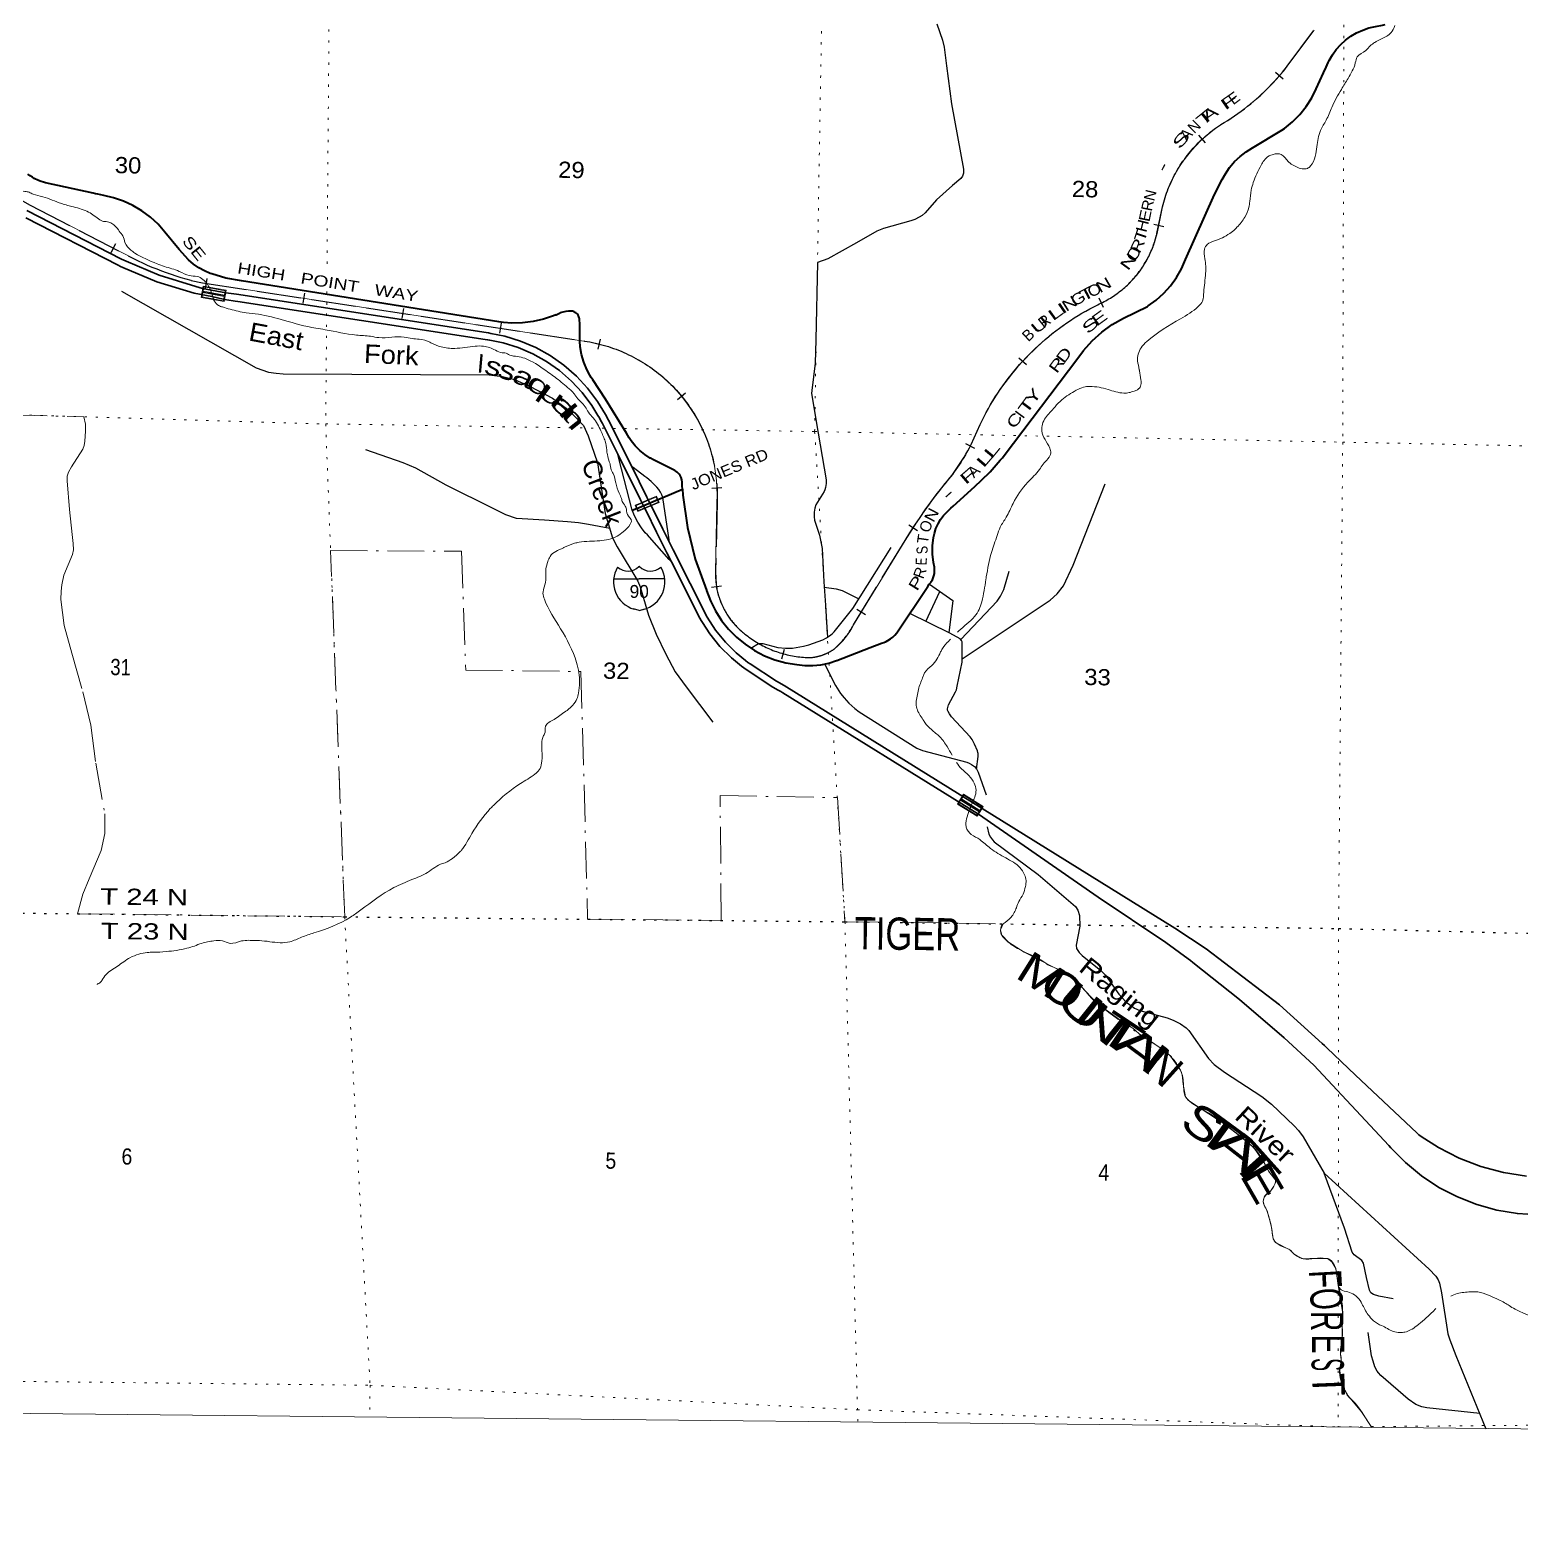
# Model space of a CAD drawing. Header units: feet. Extents: x -248627 to 3, y 0 to 184934.
# Drawn here: x -239768 to -223588, y 0 to 16290 of the extents above; entities that cross this region are included whole.
import ezdxf
from ezdxf.enums import TextEntityAlignment as Align

# ---------------------------------------------------------------- set-up
doc = ezdxf.new("R2010")
doc.units = ezdxf.units.FT
doc.header["$LTSCALE"] = 80
for name, pattern in [('DOT_DASHED', [7.7, 5, -1.2, 0.3, -1.2]), ('DOTTED', [1.5, 0.3, -1.2]), ('LONG_DASHED', [7.5, 6, -1.5])]:
    doc.linetypes.add(name, pattern=pattern)
for name, color, linetype, lineweight in [('15', 7, 'Continuous', 25), ('18', 7, 'Continuous', 35), ('19', 7, 'Continuous', 25), ('26', 7, 'Continuous', 40), ('29', 7, 'Continuous', 25), ('39', 7, 'Continuous', 13), ('4', 7, 'Continuous', 13), ('41', 7, 'Continuous', 13), ('44', 7, 'DOT_DASHED', 13), ('55', 7, 'Continuous', 13), ('6', 7, 'DOTTED', 25), ('63', 7, 'Continuous', 25), ('7', 7, 'DOTTED', 13)]:
    doc.layers.add(name, color=color, linetype=linetype, lineweight=lineweight)
doc.layers.add('27', color=7, linetype='Continuous')

msp = doc.modelspace()

# ---------------------------------------------------------------- linework, layer by layer
at = {"layer": '15'}
for p, q in [((-233160.35, 10466.45), (-233157.45, 10469.36)), ((-233154.28, 10466.98), (-233157.71, 10469.36)), ((-233433.06, 10334.98), (-233156.65, 10334.98)), ((-233156.65, 9989.4), (-233220.54, 10007.36)), ((-233157.18, 9989.14), (-233093.55, 10007.88))]:
    msp.add_line(p, q, dxfattribs=at)
msp.add_lwpolyline([(-232881.29, 10334.98), (-233157.18, 10334.98), (-233156.65, 10334.98)], dxfattribs=at)
for centre, radius, start, end in [((-233130.43, 10299.88), 306.13, 148.44436, 254.43378), ((-233279.03, 10582.48), 165.66, 227.34264, 315.81184), ((-233035.34, 10582.48), 165.66, 224.18845, 312.69417), ((-233183.94, 10299.88), 306.13, 283.08091, 31.62482)]:
    msp.add_arc(centre, radius, start, end, dxfattribs=at)
at = {"layer": '18'}
for points in [[(-233390.78, 11687.76), (-233556.7, 12020.19), (-233575.68, 12054.85), (-233589.35, 12079.82), (-233604.43, 12104.85), (-233671.81, 12216.7), (-233774.95, 12354.3), (-233891.91, 12480.37), (-234021.41, 12593.52), (-234162.03, 12692.52), (-234312.22, 12776.27), (-234470.35, 12843.87), (-234634.68, 12894.56), (-234779.16, 12923.03), (-234803.25, 12927.78), (-234829.16, 12931.76), (-237514.31, 13344.06), (-237541.4, 13348.22), (-237564.31, 13351.61), (-237656.45, 13365.25), (-237795.56, 13397.6), (-237987.07, 13433.4), (-238393.31, 13557.84), (-238760.64, 13714), (-238784.63, 13724.2), (-238810.64, 13737.54), (-239813.19, 14251.7)], [(-233242.61, 11559.81), (-233489.84, 12055.16), (-233522.93, 12115.59), (-233609.16, 12258.73), (-233717.04, 12402.65), (-233839.37, 12534.5), (-233974.82, 12652.85), (-234121.89, 12756.39), (-234278.98, 12843.99), (-234444.37, 12914.69), (-234616.24, 12967.72), (-234767.71, 12997.56), (-234792.48, 13002.44), (-234817.71, 13006.32), (-237527.86, 13422.47), (-237642.71, 13439.44), (-237896.06, 13485.22), (-237968.78, 13506.59), (-238367.47, 13628.72), (-238726.21, 13781.23), (-238751.32, 13791.91), (-238776.21, 13804.67), (-239801.99, 14330.75)], [(-232808.44, 10518.19), (-232857.42, 10614.8), (-232967.98, 10840.63), (-233082.45, 11069.97), (-233095.55, 11096.22), (-233142.99, 11191.26), (-233390.78, 11687.76)], [(-232829.05, 10728.41), (-232900.35, 10874.05), (-233013.44, 11100.64), (-233026.02, 11125.85), (-233072.79, 11219.55), (-233242.61, 11559.81)], [(-223529.99, 3849.08), (-223779.3, 3888.88), (-224023.08, 3954.51), (-224258.67, 4045.27), (-224483.47, 4160.15), (-224670.04, 4281.63), (-224695.07, 4297.93), (-224720.04, 4321.53), (-225383.64, 4948.74), (-225696.24, 5243.8), (-225721.53, 5267.67), (-225746.24, 5290.15), (-226208.6, 5710.71), (-227003.2, 6316.31), (-227343.18, 6541.37), (-229436.01, 7841.92), (-231582.84, 9175.97), (-231668.14, 9224.21), (-231952.09, 9410.62), (-231977.02, 9426.99), (-232002.09, 9447.26), (-232103.56, 9529.32), (-232222.19, 9647.45), (-232327.83, 9777.33), (-232419.31, 9917.54), (-232789.9, 10648.45), (-232829.05, 10728.41)], [(-223400.55, 3430.75), (-223626.38, 3444.53), (-223849.53, 3481.85), (-224067.56, 3542.29), (-224278.08, 3625.18), (-224478.78, 3729.63), (-224667.46, 3854.48), (-224842.06, 3998.37), (-225000.66, 4159.73), (-225022.19, 4184.44), (-225837.04, 5056.17), (-226157.55, 5350.51), (-226643.05, 5766.69), (-227148.56, 6170.5), (-227173.71, 6190.59), (-227198.56, 6208.83), (-227441.96, 6387.49), (-228176.82, 6877.9), (-229475.48, 7778.33), (-231597.66, 9096.36), (-231621.42, 9111.13), (-231647.66, 9125.97), (-231706.18, 9159.06), (-231996.74, 9349.81), (-232021.54, 9366.09), (-232046.74, 9386.52), (-232157.09, 9475.99), (-232281, 9600.01), (-232391.27, 9736.3), (-232470.47, 9858.36), (-232486.09, 9882.44), (-232499.24, 9908.36), (-232808.44, 10518.19)]]:
    msp.add_lwpolyline(points, dxfattribs=at)
at = {"layer": '19'}
for points in [[(-233231.93, 11077.49), (-233232.69, 11079.45), (-233378.61, 11640.94), (-233390.78, 11687.76)], [(-232900.71, 11217.7), (-232911.74, 11245.87), (-232926.8, 11274.97), (-232944.83, 11302.32), (-232965.61, 11327.65), (-232981.3, 11343.65), (-233025.88, 11389.4), (-233075, 11430.24), (-233096.47, 11445.55), (-233221.55, 11543.34), (-233242.61, 11559.81)], [(-232808.44, 10518.19), (-232832.3, 10544.77), (-233045.1, 10784.79), (-233067.27, 10809.79), (-233091.42, 10834.79), (-233133.49, 10886.38), (-233173.25, 10947.15), (-233206.44, 11011.74), (-233231.93, 11077.49)], [(-232829.05, 10728.41), (-232833.31, 10757.74), (-232899.8, 11215.37), (-232900.71, 11217.7)]]:
    msp.add_lwpolyline(points, dxfattribs=at)
at = {"layer": '26'}
for p, q in [((-234013.23, 13219.33), (-234013.22, 13219.33)), ((-234013.23, 13219.33), (-234013.22, 13219.33)), ((-232686.83, 11307.03), (-232689.28, 11341.91)), ((-233232.3, 11077.33), (-233231.93, 11077.49)), ((-233184.5, 11097.29), (-232953.81, 11195.52))]:
    msp.add_line(p, q, dxfattribs=at)
for points in [[(-225859.21, 15553.68), (-225809.27, 15653.24), (-225732.61, 15827.06), (-225702.67, 15887.69), (-225690.38, 15912.57), (-225678.93, 15937.69), (-225669.41, 15958.56), (-225633.93, 16021.01), (-225592.11, 16079.4), (-225544.42, 16133.1), (-225491.37, 16181.52), (-225433.55, 16224.13), (-225371.6, 16260.47), (-225306.19, 16290.13), (-225238.03, 16312.79), (-225167.88, 16328.2), (-225090.13, 16343.98), (-225063.46, 16349.4)], [(-232686.83, 11307.03), (-232682.18, 11240.86), (-232633.6, 10889.67), (-232548.58, 10545.48), (-232428.05, 10212.07), (-232427.07, 10208.94), (-232384.26, 10094.72), (-232329.74, 9985.6), (-232264.12, 9882.77), (-232188.11, 9787.37), (-232102.54, 9700.43), (-232008.36, 9622.91), (-231906.58, 9555.67), (-231798.34, 9499.43), (-231684.81, 9454.81), (-231567.24, 9422.3), (-231446.91, 9402.27), (-231360.15, 9393.07), (-231272.91, 9393), (-231186.13, 9402.05), (-231100.78, 9420.12), (-231017.78, 9447.01), (-231012.74, 9448.95), (-230650.53, 9589.73), (-230528.39, 9634.81), (-230503.58, 9643.97), (-230478.39, 9654.61), (-230458.02, 9664.54), (-230430.92, 9681.46), (-230405.75, 9701.12), (-230382.76, 9723.31), (-230362.23, 9747.77), (-230026.71, 10249.15), (-230009.5, 10274.23), (-229990.05, 10299.15), (-229987.05, 10303.27), (-229975.28, 10323.66), (-229965.7, 10345.16), (-229958.42, 10367.55), (-229953.51, 10390.58), (-229951.05, 10414), (-229951.04, 10437.54), (-229953.5, 10460.95), (-229963.06, 10510.57), (-229972.87, 10600.39), (-229973.23, 10690.74), (-229964.14, 10780.64), (-229953.75, 10826.9), (-229936.5, 10879.25), (-229913.88, 10929.5), (-229886.12, 10977.12), (-229853.54, 11021.57), (-229816.49, 11062.37), (-229800.38, 11076.76), (-229774.77, 11099.62), (-229750.38, 11121.8), (-229514.14, 11336.58), (-229442.59, 11404.49), (-229348.97, 11495.15), (-229238.3, 11622.54), (-229216.51, 11647.62), (-229197.63, 11672.54), (-228397.51, 12728.47), (-228334.25, 12813.35), (-228240.58, 12917.5), (-228136.54, 13011.3), (-228023.27, 13093.7), (-227902, 13163.82), (-227642.69, 13290.3), (-227635.55, 13294.9), (-227546.62, 13359.63), (-227464.94, 13433.29), (-227391.41, 13515.1), (-227326.84, 13604.13), (-227271.92, 13699.43), (-227227.27, 13799.95), (-226915.19, 14503.81), (-226831.38, 14666.77), (-226796.42, 14730.49), (-226749.7, 14798.74), (-226696.1, 14861.73), (-226636.21, 14918.77), (-226570.69, 14969.24), (-226500.25, 15012.58), (-226182.26, 15202.34), (-226153.23, 15222.97), (-226067.1, 15293.62), (-225988.84, 15372.87), (-225919.29, 15459.88), (-225859.21, 15553.68)], [(-234060.58, 13200.29), (-234086.2, 13189.56), (-234195.9, 13151.8), (-234308.94, 13125.71), (-234424.08, 13111.58), (-234540.08, 13109.57), (-234630.65, 13117.5), (-234655.79, 13119.7), (-234680.65, 13123.65), (-237474.46, 13567.72), (-237644.65, 13598.55), (-237796.78, 13642.21), (-237811.52, 13647.5), (-237875.95, 13675.39), (-237937.11, 13709.87), (-237994.33, 13750.55), (-238046.98, 13796.99), (-238150.74, 13908.3), (-238303.58, 14096.61), (-238378.69, 14182.2), (-238462.34, 14259.47), (-238553.61, 14327.57), (-238651.49, 14385.76), (-238754.93, 14433.39), (-238862.77, 14469.96), (-238965.77, 14493.63), (-239031.07, 14507.99), (-239058.12, 14513.93), (-239081.07, 14518.98), (-239598.48, 14632.7), (-239623.41, 14638.18), (-239648.48, 14647.08), (-239674.79, 14656.51), (-239722.6, 14679.54), (-239742.73, 14691.98), (-239767.73, 14707.43), (-239792.73, 14724.85)], [(-234060.57, 13200.28), (-234059.73, 13200.67), (-234013.23, 13219.33)], [(-232689.29, 11341.91), (-232690.33, 11371.76), (-232691.91, 11383.9), (-232695.16, 11408.95), (-232703.17, 11433.9), (-232706.68, 11442.26), (-232714.34, 11456.22), (-232723.42, 11469.3), (-232733.81, 11481.36), (-232745.41, 11492.27), (-232758.08, 11501.91), (-232771.7, 11510.17), (-232786.1, 11516.96), (-232985.97, 11617.32), (-233010.86, 11629.82), (-233035.97, 11643.73), (-233037.73, 11644.71), (-233096.17, 11683.15), (-233150.28, 11727.48), (-233199.45, 11777.23), (-233243.16, 11831.84), (-233264.88, 11865.72), (-233281.06, 11890.95), (-233296.25, 11915.72), (-233521.65, 12283.25), (-233662.18, 12492.54), (-233678.93, 12517.48), (-233693.32, 12542.54), (-233727.09, 12606.18), (-233758.99, 12685.33), (-233782.44, 12767.37), (-233797.19, 12851.42), (-233801.34, 12911.55), (-233803.08, 12936.76), (-233802.46, 12961.55), (-233802.01, 12979.56), (-233801.37, 13005.06), (-233801.74, 13029.56), (-233802.98, 13110.53), (-233803.36, 13135.53), (-233805.99, 13160.53), (-233807.43, 13166.65), (-233810.99, 13176.86), (-233815.59, 13186.64), (-233821.19, 13195.89), (-233827.73, 13204.5), (-233835.13, 13212.38), (-233843.31, 13219.44), (-233852.19, 13225.61), (-233861.67, 13230.82), (-233871.63, 13235.01), (-233881.98, 13238.13), (-233892.6, 13240.16), (-233893.9, 13240.21), (-233924.39, 13239.72), (-233954.66, 13236.04), (-233984.38, 13229.22), (-234013.22, 13219.33)], [(-232900.71, 11217.7), (-232686.83, 11307.03), (-232685.65, 11307.52)], [(-233231.93, 11077.49), (-233185.18, 11097.01), (-233184.5, 11097.29)], [(-232953.81, 11195.52), (-232926.93, 11206.75), (-232900.71, 11217.7)]]:
    msp.add_lwpolyline(points, dxfattribs=at)
at = {"layer": '29'}
msp.add_line((-230046.28, 9872.3), (-229894.37, 10196.39), dxfattribs=at)
for points in [[(-229928.32, 16356.98), (-229866.02, 16179.8), (-229849.33, 16103.87), (-229821.29, 15902.08), (-229769.38, 15490.55), (-229637.35, 14781.62), (-229638.33, 14736.21), (-229648.83, 14705.39), (-229666.64, 14679.56), (-229756.74, 14602.93), (-229929.68, 14445.44), (-230054.32, 14305.09), (-230087.81, 14277.05), (-230118.48, 14258.16), (-230165.67, 14234.56), (-230209.91, 14217.68), (-230505.24, 14137.12), (-230578.58, 14107.08), (-230800.04, 13982.09), (-231111.24, 13805.26), (-231221.54, 13765.95), (-231240.28, 12928.54), (-231247.26, 12673.14), (-231285.25, 12376.67), (-231285.67, 12343.91), (-231216.09, 11915.93), (-231128.07, 11409.1), (-231127.75, 11366.89), (-231135.71, 11324.74), (-231141.32, 11299.03), (-231148.4, 11282.5), (-231239.32, 11135.67), (-231252.21, 11099.55), (-231259.29, 11058.24), (-231259.29, 11005.12), (-231254.53, 10970.98), (-231199.74, 10808.9), (-231173.17, 10662.82), (-231153.42, 10300.72), (-231136.91, 10048.13), (-231124.21, 9862.54), (-231115.37, 9699.65)], [(-238773.92, 13454.75), (-237313.32, 12624.45), (-237178.42, 12578.37), (-237098.2, 12564.2), (-237020.86, 12558.18), (-234784.83, 12549.3), (-234642.08, 12528.8), (-234510.11, 12495.47), (-234340.08, 12420.22), (-234096.38, 12293.96), (-233934.26, 12174.71), (-233825.73, 12066.12), (-233762.44, 11997.47), (-233712.48, 11886.72), (-233608.49, 11591.93), (-233525.29, 11042.94), (-233446.5, 10779.77), (-233397.5, 10681.63), (-233173.91, 10309.46), (-233145.05, 10247.28), (-233055.26, 9938.84), (-232973.99, 9733.85), (-232867.7, 9514.51), (-232765.19, 9324.28), (-232646.81, 9159.94), (-232358.47, 8779.86)], [(-233476, 10878.29), (-233706.58, 10924.77), (-233817.07, 10940.17), (-233934.26, 10951.92), (-234186.19, 10969.75), (-234487.59, 10987.9), (-234604.33, 11027.46), (-234735.33, 11093.5), (-235251.87, 11351.42), (-235580.06, 11533.1), (-235717.96, 11594), (-236123.67, 11735.22)], [(-229651.21, 9465.48), (-228697.61, 10100.46), (-228621.76, 10170.87), (-228552.68, 10256.5), (-228448.36, 10481.77), (-228099.35, 11366.12)], [(-231945.89, 9581.64), (-231862.46, 9631.43), (-231816.42, 9630.3), (-231653.5, 9586.97), (-231571.04, 9580.72), (-231493.18, 9580.72), (-231373.44, 9601.44), (-231316.22, 9618.49), (-231165.22, 9672.79), (-231125.98, 9691.98), (-231091.46, 9714.47), (-231062.28, 9735.65), (-231040.17, 9757.77), (-230839.86, 10011.23), (-230421.23, 10674.85)], [(-230008.52, 10275.49), (-229754.77, 10099.65), (-229797.58, 9749.05)], [(-229668.38, 9675.08), (-229273.31, 10091.95), (-229235.21, 10147.26), (-229198.88, 10219.23), (-229141.1, 10415.25)], [(-231149.7, 10243.75), (-231019.29, 10225.76), (-230955.23, 10206.29), (-230773.34, 10116.69)], [(-229495.2, 8269.72), (-229479.72, 8404.83), (-229479.42, 8426.37), (-229480.01, 8436.41), (-229481.78, 8447.62), (-229486.88, 8468.41), (-229517.47, 8539.38), (-229545.48, 8589.26), (-229565.87, 8618.9), (-229767.46, 8836.26), (-229789.09, 8867.22), (-229802.96, 8893.48), (-229810.32, 8909.71), (-229810.04, 8921.8), (-229809.14, 8935.68), (-229800.9, 8965.71), (-229724.16, 9109.04), (-229715.36, 9127.47), (-229706.23, 9169.67), (-229653.95, 9429.57), (-229651.07, 9456.19), (-229654.01, 9650.36), (-229658.73, 9665.7), (-229675.01, 9681.52), (-229787.7, 9744.16), (-230220.97, 9958.86)], [(-231148.12, 9410.1), (-231025.81, 9175.54), (-230974.4, 9090.6), (-230934.29, 9041.02), (-230882.38, 8984.37), (-230818.68, 8925.35), (-230771.62, 8888.71), (-230143.77, 8497.75), (-230083.73, 8470.93), (-229601.22, 8343.95), (-229576.16, 8334.31), (-229550.51, 8319.85), (-229519.83, 8296.24), (-229496.53, 8271.16), (-229479.41, 8236.86), (-229390.31, 7989.57)], [(-229381.83, 7641.13), (-229362.95, 7563.23), (-229344.08, 7530.18), (-229322.84, 7499.49), (-229306.33, 7478.25), (-228827.67, 7125.07), (-228422.76, 6778.85), (-228396.8, 6738.21), (-228380.28, 6679.2), (-228374.99, 6564.6), (-228416.85, 6359.35), (-228411.7, 6321.87), (-228383.82, 6279.09), (-228349.27, 6244.15), (-228147.89, 6083.16), (-228095.63, 6031.78), (-227953.73, 5827.7), (-227875.38, 5744.41), (-227780.89, 5673.3), (-227724.39, 5649.99), (-227429.24, 5567.61), (-227362.22, 5542.59), (-227284.37, 5504.82), (-227220.66, 5462.33), (-227192.08, 5432.03), (-226980.2, 5127.95), (-226916.31, 5061.03), (-226805.24, 4979.54), (-226400.72, 4715.84), (-226296.97, 4632.57), (-226049.24, 4396.52), (-226002.05, 4346.94), (-225953.67, 4276.22), (-225723.54, 3883.23)], [(-225723.54, 3883.23), (-224584.85, 2840.09), (-224512.15, 2766.53), (-224487.17, 2725.44), (-224472.04, 2688.63), (-224449.93, 2585.84), (-224382.39, 2140.98), (-224362.02, 2072.98), (-224293.37, 1904.58), (-223969.44, 1110.1)], [(-224974.83, 2517.96), (-225132.13, 2547.29), (-225188.1, 2567.05), (-225216.41, 2585.94), (-225232.75, 2613.71), (-225264.04, 2751.17), (-225296.63, 2906.98), (-225316.4, 2935.33), (-225398.08, 2996.68), (-225418.54, 3025.92), (-225503.41, 3285.19), (-225723.54, 3883.23)], [(-224036.31, 1274.1), (-224610.24, 1335.49), (-224664.04, 1346.92), (-224727.74, 1372.89), (-224814.19, 1432.17), (-225109.95, 1686.84), (-225135.61, 1715.47), (-225148.88, 1732.87), (-225172.48, 1782.44), (-225194.01, 1842.35), (-225208.71, 1900.91), (-225245.74, 2153.18)]]:
    msp.add_lwpolyline(points, dxfattribs=at)
at = {"layer": '39'}
for points in [[(-224955.47, 16337.42), (-224997.97, 16261.47), (-225045.49, 16223.13), (-225159.76, 16163.96), (-225176.07, 16154.22), (-225223.12, 16118.92), (-225272.49, 16067.56), (-225364.51, 15998.93), (-225385.96, 15932.93), (-225463.79, 15765.38), (-225536.66, 15646.05), (-225641.25, 15450.85), (-225702.42, 15311.15), (-225763.04, 15199.63), (-225802.77, 15023.28), (-225820.93, 14918.97), (-225873.34, 14815.33), (-225906.13, 14787.8), (-225936.45, 14782.36), (-225948.55, 14782.6), (-226008.69, 14797.88), (-226118.18, 14866.47), (-226153.6, 14909.44), (-226189.32, 14938.33), (-226277.95, 14940.08), (-226322.61, 14922.86), (-226375.93, 14875.6), (-226407.17, 14823.88), (-226493.51, 14634.36), (-226515.26, 14552.26), (-226531.76, 14429.8), (-226541.08, 14365.57), (-226585.52, 14257.75), (-226670.26, 14148.72), (-226688.79, 14128.96), (-226748.15, 14081.82), (-226914.98, 14000.58), (-226992.27, 13963.86), (-227023.5, 13912.15), (-227017.5, 13807.35), (-227010.5, 13650.21), (-227030.68, 13443.28), (-227044.62, 13348.94), (-227090.11, 13289.46), (-227282.13, 13156.38), (-227647.65, 12909.99), (-227711.47, 12840.8), (-227748.47, 12700.63), (-227730.22, 12603.64), (-227728.44, 12591.54), (-227712.21, 12494.59), (-227713.31, 12438.26), (-227721.88, 12412.26), (-227748.58, 12386.62), (-227785.15, 12371.24), (-227841.9, 12354.25), (-227898.42, 12349.32), (-228068.92, 12388.93), (-228267.78, 12421.04), (-228334.41, 12414.3), (-228415.69, 12379.68), (-228570.86, 12276.06), (-228644.87, 12201.04), (-228661.37, 12181.24), (-228758.34, 12066.4), (-228785.97, 11992.48), (-228789.01, 11940.2), (-228702.03, 11751.29), (-228690.94, 11700.74), (-228773.9, 11579.59), (-228813.31, 11522), (-228940.99, 11381.61), (-229100.66, 11151.28), (-229174.12, 11001.76), (-229238.68, 10894.34), (-229272.68, 10804.43), (-229334.75, 10618.47), (-229390.27, 10355.88), (-229394.85, 10327.79), (-229439.9, 10085.13), (-229469.75, 10001.18), (-229517.58, 9925.64), (-229689.92, 9768.01), (-229702.56, 9755.46)], [(-239945.35, 14569.64), (-239895.46, 14550.01), (-239823.95, 14538.39), (-239776.28, 14529.06), (-239734.99, 14507.13)], [(-239734.99, 14507.13), (-239630.72, 14480.92), (-239424.62, 14406.41), (-239296.38, 14369.67), (-239132.22, 14314.1), (-239008.94, 14229.14), (-238982.99, 14216.55), (-238926.71, 14209.41), (-238878.72, 14190.35), (-238809.55, 14120.55), (-238799.76, 14106.27), (-238760.45, 14055.16), (-238737.69, 13982.26), (-238672.75, 13902.47), (-238629.06, 13869.41), (-238389.51, 13753.98), (-238309.49, 13724.23), (-238149.32, 13670.75), (-238039.41, 13624.3), (-237953.14, 13615.06), (-237843.36, 13531.4), (-237774.65, 13362.62)], [(-237774.65, 13362.62), (-237774.52, 13361.43), (-237768.7, 13349.24), (-237722.79, 13300.62), (-237681, 13284.11), (-237595.15, 13259.27), (-237422.58, 13221.65), (-237289.92, 13204.95), (-237007.09, 13138.99), (-236668.21, 13053.82), (-236563.74, 13037.66), (-236225.89, 12979.11), (-236072.03, 12966.07), (-235981.05, 12951.71), (-235706.29, 12957.3), (-235620.78, 12940.56), (-235545.56, 12934.02), (-235427.92, 12900.55), (-235411.96, 12892.18), (-235307.97, 12851.89), (-235159.19, 12834.86), (-234937.07, 12858.66), (-234846.39, 12858.88), (-234718.25, 12816.11), (-234644.28, 12786.46), (-234614.06, 12785.87), (-234562.12, 12762.7), (-234479.82, 12746.99), (-234399.6, 12727.29), (-234170.48, 12593.95), (-234037.36, 12496.72), (-233900.58, 12381.3), (-233857.18, 12334.15), (-233845.44, 12315.8), (-233742.9, 12201.06), (-233707.79, 12141.99), (-233656.59, 12080.59), (-233572.86, 11938.65), (-233547.71, 11882.12), (-233526.55, 11826.42), (-233510.23, 11733.5), (-233502.66, 11681.99), (-233481.84, 11603.46), (-233471.46, 11572.75), (-233454.08, 11501.05), (-233440.31, 11477.17), (-233412.56, 11374.75), (-233374.51, 11262.13), (-233350.35, 11204.12), (-233336.51, 11163.16), (-233301.89, 11110.14), (-233284.9, 11032.8), (-233241.72, 10956.76), (-233246.42, 10940.06), (-233254.69, 10925.75), (-233330.13, 10844.3), (-233397.54, 10797.31), (-233488.93, 10760.87), (-233585.93, 10746.68), (-233809.9, 10730.97), (-233858.48, 10719.85), (-233968.16, 10675.72), (-233980.35, 10669.93), (-234063.73, 10631.31), (-234125.26, 10576.17), (-234148.51, 10520.27), (-234170.18, 10442.19), (-234170.53, 10321.42), (-234194.69, 10219.25), (-234201.56, 10177.12), (-234186.7, 10112.41), (-234009.57, 9792.9), (-233837.39, 9427.2), (-233811.35, 9315.97), (-233803.4, 9207.13)], [(-229778, 9679.16), (-229798.87, 9657.45), (-229866.96, 9576.26), (-229885.79, 9540.41), (-229981.37, 9393.34), (-230059.48, 9314.38), (-230076.34, 9276.46), (-230123.13, 9150.58)], [(-233803.4, 9207.13), (-233815.71, 9092.64), (-233833, 9032.59), (-233878.73, 8961.03), (-233934.14, 8909.8), (-233958.66, 8892.15), (-234081.21, 8808.02), (-234173.33, 8733.35), (-234185.01, 8651.06), (-234195.44, 8633.15), (-234213.25, 8546.95), (-234217.41, 8333.68), (-234243.04, 8259.7), (-234290.3, 8212.33), (-234445.39, 8112.73), (-234740.22, 7872.99), (-234773.12, 7839.42), (-234971.78, 7571.6), (-235088.23, 7386.7), (-235100.59, 7372.86), (-235184.63, 7300.04), (-235262.11, 7253.27), (-235290.46, 7245.78), (-235453.59, 7146.33), (-235624.36, 7069.2), (-235819.48, 6982.46), (-236178.85, 6739.95), (-236291.2, 6661.66), (-236687.45, 6490.33), (-236821.34, 6444.66), (-236949.25, 6394.85), (-237054.22, 6384.84), (-237279.45, 6407.4), (-237319.74, 6408.19), (-237472.97, 6403.15), (-237596.38, 6377.4), (-237680.51, 6403.21), (-237773.15, 6405.04), (-237906.68, 6377.47), (-237983.8, 6348.81), (-238064.88, 6324.23), (-238291.25, 6288.44), (-238428.41, 6281.07), (-238496.97, 6278.4), (-238585.98, 6260.02), (-238683.45, 6221.68), (-238818.23, 6129.73), (-238944.95, 6037.63), (-238988.46, 5976.09), (-239015.24, 5946.43), (-239037.62, 5934.79), (-239037.66, 5932.78)], [(-230123.13, 9150.58), (-230150.13, 9006.19), (-230152.74, 8976.05), (-230106.84, 8850.35), (-230069.67, 8793.25), (-230057.94, 8774.9), (-229986.93, 8697.01), (-229895.77, 8618.73), (-229815.23, 8512.47), (-229762.13, 8420.33)], [(-229714.46, 8340.28), (-229713.84, 8339.37), (-229658.75, 8271.87), (-229579.59, 8197.84), (-229520.74, 8116.16), (-229502.1, 8039.3), (-229515.64, 7965.1), (-229531.3, 7931.32)], [(-229531.3, 7931.32), (-229598.4, 7751.36), (-229612.27, 7661.06), (-229601, 7618.57), (-229573.59, 7577.77), (-229484.1, 7517.64), (-229462.21, 7503.11), (-229343.18, 7408.17), (-229179.99, 7304.3), (-229024.84, 7200.61), (-228976.03, 7121.14), (-228959.08, 7060.42), (-228966.42, 6994.15), (-228992.25, 6910.11), (-229038.14, 6830.51), (-229063.6, 6764.59), (-229086.82, 6710.71), (-229122.05, 6661.08), (-229207.36, 6588.89)], [(-229207.36, 6588.89), (-229224.64, 6566.49), (-229235.55, 6524.44), (-229235.82, 6510.36), (-229222.59, 6465.81), (-229167.37, 6404.34), (-229034.16, 6313.14), (-228766.82, 6177.02), (-228723.09, 6145.98), (-228585.26, 6084.88), (-228527.52, 6049.52), (-228359, 5909.32), (-228254.54, 5790.51), (-228080.17, 5640.13), (-227921.12, 5530.31), (-227760.02, 5422.46), (-227694.65, 5364.81), (-227599.05, 5308.57), (-227577.16, 5294.05), (-227451.93, 5207.04), (-227392.49, 5155.54), (-227317.8, 5059.47), (-227267.32, 4961.86), (-227248.44, 4794.42), (-227235.69, 4725.74), (-227180.55, 4660.23), (-227043.19, 4575), (-226768.75, 4390.44), (-226584.27, 4241.87), (-226477.32, 4147.16), (-226328.79, 3912.76), (-226317.09, 3892.4), (-226252.28, 3806.59), (-226284.19, 3720.67), (-226315.23, 3679.02), (-226335.65, 3665.33), (-226370.6, 3629.79), (-226383.51, 3587.78), (-226382.21, 3551.52), (-226349.19, 3488.48), (-226332.08, 3435.8), (-226290.93, 3273.98), (-226280.54, 3187.22), (-226267.15, 3150.73), (-226243.45, 3126.1), (-226109.21, 3056.82), (-226085.34, 3042.63), (-226064.24, 3017.89), (-226000.6, 2974.37), (-225952.62, 2955.31), (-225827.63, 2958.87), (-225702.72, 2958.41), (-225676.65, 2951.86), (-225592.61, 2819.36), (-225571.28, 2668.86)], [(-224350.36, 2548.99), (-224281.66, 2576.03), (-224136.22, 2595.3), (-224087.84, 2596.36), (-223857.59, 2521.35), (-223739.91, 2460.65), (-223718.03, 2446.12), (-223652.28, 2408.59), (-223282.47, 2258.37), (-223130.19, 2215.1), (-222805.56, 2124.12), (-222648.74, 2106.93), (-222185.7, 2087.7), (-222069.83, 2091.61), (-221895.55, 2087.97), (-221792.95, 2079.91), (-221575.27, 2083.64), (-221536.49, 2109.04), (-221424.68, 2159.15), (-221298.15, 2241.18), (-221187.38, 2341.64), (-221126.28, 2374.64), (-221091.77, 2388.04), (-220805.06, 2521.23), (-220630.5, 2586.21), (-220364.28, 2701.69), (-220270.33, 2766.25), (-220227.68, 2783.52), (-220189.41, 2782.76), (-220141.78, 2745.58), (-220059.4, 2631.24), (-220020.55, 2558.01), (-219981.29, 2504.89), (-219884.38, 2412.4), (-219877.65, 2407.46), (-219868.58, 2395.98), (-219860.72, 2385.77), (-219776.49, 2263.34), (-219748.69, 2242.66), (-219743.54, 2242.11)], [(-225571.31, 2668.97), (-225552, 2629.36), (-225524.17, 2610.7), (-225448.02, 2589.06), (-225378.28, 2549.45), (-225323.19, 2481.93), (-225257.03, 2361.87), (-225205.85, 2300.48), (-225122.45, 2238.45), (-225100.45, 2229.95), (-224974.78, 2165.08), (-224900.46, 2153.54)], [(-225571.25, 2668.75), (-225522.67, 2368.63), (-225526.78, 2264.41), (-225526.45, 2186.06), (-225525.61, 2125.66), (-225545.78, 1918.75), (-225538.74, 1852.06), (-225552.08, 1788.58), (-225548.82, 1661.19), (-225516.52, 1561.92), (-225452.22, 1449.95), (-225436.38, 1435.55), (-225275.21, 1229.07), (-225207.81, 1122.38)], [(-224900.46, 2153.54), (-224847.97, 2158.54), (-224787.07, 2181.49), (-224719.7, 2226.45), (-224557.75, 2368.15), (-224512.89, 2413.32)]]:
    msp.add_spline(points, degree=3, dxfattribs=at)
at = {"layer": '4'}
msp.add_lwpolyline([(-246606.45, 184933.97), (-215781.67, 184615.95), (-184956.48, 184340.33), (-154130.93, 184107.12), (-123305.1, 183916.31), (-92479.02, 183767.9), (-61652.78, 183661.9), (-30826.42, 183598.29), (0, 183577.08), (0, -0.01), (-31078.93, 21.37), (-62157.81, 85.49), (-93236.57, 192.37), (-124315.16, 342), (-155393.5, 534.37), (-186471.55, 769.49), (-217549.26, 1047.36), (-248626.55, 1367.98)], close=True, dxfattribs=at)
msp.add_lwpolyline([(-246606.45, 184933.97), (-215781.67, 184615.95), (-184956.48, 184340.33), (-154130.93, 184107.12), (-123305.1, 183916.31), (-92479.02, 183767.9), (-61652.78, 183661.9), (-30826.42, 183598.29), (0, 183577.08), (0, -0.01), (-31078.93, 21.37), (-62157.81, 85.49), (-93236.57, 192.37), (-124315.16, 342), (-155393.5, 534.37), (-186471.55, 769.49), (-217549.26, 1047.36), (-248626.55, 1367.98)], close=True, dxfattribs=at)
at = {"layer": '44'}
for points in [[(-241213.48, 12151.41), (-239185.51, 12092.04), (-239167.3, 12013.85), (-239165.09, 11937.82), (-239172.62, 11829.02), (-239181.5, 11779.25), (-239195.58, 11740.98), (-239317.88, 11549.36), (-239350.24, 11491.34), (-239366.22, 11448.69), (-239365.74, 11399.03), (-239339.79, 11086.74), (-239309.32, 10814.63), (-239298.72, 10716.47), (-239296.95, 10648.94), (-239308.11, 10597.25), (-239400.84, 10375.06), (-239423.05, 10268.61), (-239430.16, 10201.07), (-239432.23, 10107.78), (-239395.88, 9827.55), (-239313.82, 9528.61), (-239195.38, 9108.44), (-239108.13, 8747.04), (-239055.51, 8333.76), (-238956.68, 7785.03), (-238957.72, 7570.75), (-238995.77, 7385.03), (-239127.52, 7078.81), (-239193.57, 6912.62), (-239251.89, 6699.46), (-236353.49, 6665.38), (-236506.2, 10639.6), (-235085.26, 10632.76), (-235039.86, 9344.07), (-233789.59, 9327.99), (-233716.77, 6640.81), (-232268.33, 6626.59), (-232279.01, 7981.74), (-231004.99, 7959.09), (-230924.26, 6612.63), (-229207.36, 6588.89)], [(-229207.36, 6588.89), (-229235.74, 6522.76), (-229223.14, 6466.76), (-229150.77, 6391.55), (-228978.4, 6283.19), (-228645.98, 6111.86), (-228544.78, 6061.16), (-228476.57, 6011.72), (-228364.5, 5914.65), (-228193.72, 5733.09), (-227720.53, 5386.67), (-227460.78, 5213.33), (-227389.86, 5152.87), (-227281.42, 5000.56), (-227265.01, 4950.74), (-227254.13, 4850.27), (-227230.19, 4712.13), (-227198.8, 4673.86), (-227143.04, 4636.45), (-226804.98, 4416.37), (-226626.68, 4277.11), (-226492.67, 4164.05), (-226389.15, 4017.75), (-226323.18, 3903.03), (-226258.48, 3819.13), (-226250.25, 3797.88), (-226254.52, 3772.79), (-226278.81, 3729.2), (-226306.42, 3688.17), (-226353.76, 3649.8), (-226374.79, 3622.28), (-226384.82, 3574.67), (-226376, 3537.36), (-226349.87, 3490.36), (-226325.9, 3413.78), (-226295.42, 3293.66), (-226276.47, 3171.18), (-226250.93, 3131.3), (-226098.29, 3050.68), (-226049.11, 3005.75), (-225985.05, 2965.68), (-225946.1, 2955.17), (-225877.87, 2957.12), (-225686.78, 2956.49), (-225640.24, 2921.01), (-225598.85, 2847.95), (-225574.38, 2690.75), (-225524.45, 2379.63), (-225526.88, 2088.25), (-225533.29, 2029.68), (-225545.76, 1919.19), (-225538.72, 1858.01), (-225554.71, 1738.2), (-225536.98, 1596.39), (-225464, 1465.27), (-225319.86, 1293.56), (-225208.07, 1122.8)]]:
    msp.add_lwpolyline(points, dxfattribs=at)
at = {"layer": '55'}
for p, q in [((-237662.89, 13342.4), (-237910.27, 13387.59)), ((-237899.04, 13449.07), (-237651.56, 13404.41)), ((-237887.68, 13511.27), (-237640.3, 13466.09)), ((-229638.25, 7995.76), (-229424.55, 7863.24)), ((-229490.8, 7756.39), (-229704.51, 7888.9)), ((-229671.73, 7941.75), (-229458.77, 7808.05))]:
    msp.add_line(p, q, dxfattribs=at)
for points in [[(-237910.27, 13387.59), (-237899.04, 13449.07), (-237887.68, 13511.27)], [(-237640.3, 13466.09), (-237651.56, 13404.41), (-237662.89, 13342.4)], [(-233200.69, 11133.41), (-233129.3, 11163.84), (-233059.77, 11193.47), (-232969.36, 11232.01)], [(-232939.78, 11162.61), (-233026.02, 11125.85), (-233095.55, 11096.22), (-233171.12, 11064.01), (-233185.18, 11097.01), (-233200.69, 11133.41)], [(-232969.36, 11232.01), (-232953.81, 11195.52), (-232939.78, 11162.61)], [(-229704.51, 7888.9), (-229671.73, 7941.75), (-229638.25, 7995.76)], [(-229424.55, 7863.24), (-229458.77, 7808.05), (-229490.8, 7756.39)]]:
    msp.add_lwpolyline(points, dxfattribs=at)
for points in [[(-237660.86, 13397.95), (-237892.61, 13439.77), (-237900.96, 13394.01), (-237669.31, 13351.7)], [(-237881.25, 13501.96), (-237649.6, 13459.66), (-237657.99, 13413.7), (-237889.73, 13455.52)], [(-233190.19, 11129.19), (-233126.16, 11156.48), (-233056.63, 11186.11), (-232973.58, 11221.51), (-232961.17, 11192.38), (-232950.28, 11166.83), (-233029.16, 11133.21), (-233098.69, 11103.58), (-233166.9, 11074.51), (-233177.82, 11100.15)], [(-229635.66, 7984.74), (-229435.55, 7860.65), (-229461.32, 7819.1), (-229660.74, 7944.29)], [(-229693.49, 7891.48), (-229669.17, 7930.69), (-229469.75, 7805.5), (-229493.38, 7767.39)]]:
    msp.add_lwpolyline(points, close=True, dxfattribs=at)
at = {"layer": '6'}
msp.add_lwpolyline([(-248563.28, 7124.18), (-246665.85, 6980.86), (-241293.01, 6722.35), (-236353.49, 6665.38), (-230924.26, 6612.63), (-225567.96, 6538.93), (-220162.55, 6401.65), (-217498.82, 6382.48)], dxfattribs=at)
at = {"layer": '63', "lineweight": 13}
for p, q in [((-225833.59, 16290.09), (-226124.95, 15896.3)), ((-238646.46, 13809.71), (-239768.11, 14389.69)), ((-227477.71, 14372.03), (-227537.47, 14082.66)), ((-229457.01, 12009.04), (-229552.98, 11790.99)), ((-232329.26, 10409.63), (-232313.51, 11159.66)), ((-230271.62, 10748.55), (-230830.83, 9833.91))]:
    msp.add_line(p, q, dxfattribs=at)
at = {"layer": '63'}
for p, q in [((-226167.95, 15755.1), (-226251.53, 15827.55)), ((-227010.05, 15066.05), (-227084.93, 15147.46)), ((-227465.07, 14155.83), (-227573.39, 14178.2)), ((-238889.22, 13875), (-238838.41, 13973.26)), ((-237862.97, 13482.91), (-237846.31, 13592.26)), ((-236802.59, 13324.03), (-236785.93, 13433.38)), ((-228117.1, 13279.41), (-228165.65, 13378.79)), ((-235729.58, 13157.94), (-235712.92, 13267.29)), ((-234669.2, 12999.06), (-234652.54, 13108.41)), ((-233602.69, 12826.05), (-233576.12, 12933.42)), ((-228954.84, 12655.16), (-229036.96, 12729.26)), ((-232740, 12281.85), (-232654.71, 12352.28)), ((-229514.89, 11748.21), (-229612.84, 11799.58)), ((-232369.8, 11317.62), (-232259.34, 11323.32)), ((-230137.56, 10854.58), (-230230.29, 10914.88)), ((-232372.24, 10241.76), (-232262.63, 10256.61)), ((-230700.81, 9944.01), (-230795.18, 10001.71)), ((-231610.16, 9465.5), (-231580.06, 9571.94))]:
    msp.add_line(p, q, dxfattribs=at)
at = {"layer": '63', "linetype": 'LONG_DASHED'}
for points in [[(-227791.57, 13592.41), (-227778.79, 13607.15), (-227766.19, 13622.05), (-227753.93, 13637.16), (-227741.86, 13652.42), (-227730.19, 13668), (-227718.7, 13683.74), (-227707.52, 13699.6), (-227696.58, 13715.7), (-227685.98, 13732.02), (-227675.61, 13748.61), (-227665.49, 13765.19), (-227655.77, 13782.09), (-227646.33, 13799.12), (-227637.09, 13816.28), (-227628.25, 13833.52), (-227619.69, 13851.12), (-227611.39, 13868.73), (-227603.52, 13886.5), (-227595.8, 13904.32), (-227588.47, 13922.47), (-227581.5, 13940.58), (-227574.82, 13958.8), (-227568.37, 13977.27), (-227562.43, 13995.76), (-227556.63, 14014.32), (-227551.28, 14033.04), (-227546.11, 14051.91), (-227541.41, 14070.7), (-227538.54, 14082.9), (-227478.78, 14372.28), (-227472.44, 14397.48), (-227465.56, 14422.39), (-227458.25, 14447.19), (-227450.62, 14472.06), (-227442.44, 14496.65), (-227433.87, 14520.97), (-227424.97, 14545.39), (-227415.53, 14569.51), (-227405.7, 14593.39), (-227395.4, 14617.29), (-227384.74, 14640.81), (-227373.78, 14664.26), (-227362.25, 14687.56), (-227350.36, 14710.47), (-227338.04, 14733.27), (-227325.47, 14755.86), (-227312.32, 14778.3), (-227298.94, 14800.4), (-227284.99, 14822.35), (-227270.83, 14843.93), (-227256.23, 14865.41), (-227241.27, 14886.49), (-227225.92, 14907.33), (-227210.31, 14927.95), (-227194.17, 14948.29), (-227177.77, 14968.41), (-227160.99, 14988.14), (-227143.98, 15007.64), (-227126.46, 15026.73), (-227108.68, 15045.59), (-227090.69, 15064.1), (-227072.3, 15082.36), (-227053.54, 15100.22), (-227034.4, 15117.83), (-227015.18, 15135.13), (-226995.45, 15151.98), (-226975.51, 15168.48), (-226955.3, 15184.76), (-226934.92, 15200.55), (-226914, 15216.05), (-226893, 15231.22), (-226871.69, 15245.85), (-226850.25, 15260.31), (-226845.73, 15263.2), (-226807.65, 15285.87), (-226770.32, 15309.27), (-226733.38, 15333.32), (-226696.47, 15357.94), (-226660.3, 15383.31), (-226624.73, 15409.2), (-226589.2, 15435.64), (-226554.4, 15462.84), (-226520.2, 15490.57), (-226486.16, 15519.08), (-226452.96, 15547.99), (-226420, 15577.33), (-226387.56, 15607.55), (-226355.94, 15638.16), (-226324.7, 15669.43), (-226293.94, 15701.01), (-226263.69, 15733.46), (-226234.13, 15766.09), (-226205.1, 15799.59), (-226176.75, 15833.27), (-226148.78, 15867.62), (-226125.83, 15896.97), (-225834.47, 16290.75)], [(-239873.46, 14452.31), (-239767.58, 14390.65)], [(-239767.58, 14390.65), (-238645.96, 13810.69), (-238596.15, 13785.9), (-238546.05, 13762.38), (-238495.53, 13739.72), (-238444.42, 13717.48), (-238393.03, 13696.52), (-238341.5, 13676.56), (-238289.39, 13657.01), (-238237, 13638.75), (-238184.45, 13621.48), (-238131.2, 13604.92), (-238078.08, 13589.5), (-238024.69, 13574.65), (-238018.7, 13573.23), (-237896.63, 13545.91), (-233759.54, 12915.73), (-233751.11, 12914.43), (-233721.79, 12909.83), (-233692.67, 12904.58), (-233663.74, 12898.83), (-233634.66, 12892.56), (-233605.95, 12885.8), (-233577.25, 12878.69), (-233548.58, 12870.92), (-233520.28, 12862.64), (-233492.01, 12853.86), (-233463.91, 12844.75), (-233435.85, 12834.97), (-233408.13, 12824.85), (-233380.46, 12814.06), (-233353.14, 12802.96), (-233325.84, 12791.33), (-233298.9, 12779.22), (-233272.15, 12766.6), (-233245.6, 12753.66), (-233219.24, 12740.04), (-233193.06, 12726.11), (-233167.26, 12711.67), (-233141.63, 12696.9), (-233116.37, 12681.46), (-233091.31, 12665.71), (-233066.59, 12649.63), (-233042.06, 12633.04), (-233017.91, 12615.96), (-232993.93, 12598.39), (-232970.32, 12580.66), (-232947.06, 12562.27), (-232924.17, 12543.56), (-232901.45, 12524.51), (-232879.27, 12505.14), (-232857.28, 12485.12), (-232835.64, 12464.93), (-232814.54, 12444.26), (-232793.6, 12423.43), (-232773.04, 12401.93), (-232753, 12380.3), (-232733.31, 12358.34), (-232713.81, 12335.88), (-232695, 12313.11), (-232676.38, 12290.18), (-232658.28, 12266.77), (-232640.37, 12243.02), (-232623.14, 12219.13), (-232606.28, 12194.76), (-232589.76, 12170.23), (-232573.6, 12145.38), (-232558.14, 12120.21), (-232542.85, 12094.73), (-232528.08, 12069.09), (-232513.84, 12043.13), (-232500.11, 12017.03), (-232486.75, 11990.62), (-232473.72, 11964.04), (-232461.38, 11937.15), (-232449.4, 11910.12), (-232437.93, 11882.77), (-232426.82, 11855.26), (-232416.39, 11827.62), (-232406.3, 11799.83), (-232396.74, 11771.89), (-232387.69, 11743.63), (-232379.15, 11715.39), (-232370.97, 11686.83), (-232363.46, 11658.31), (-232356.32, 11629.46), (-232349.85, 11600.64), (-232343.72, 11571.68), (-232340.71, 11556.2)], [(-230940.29, 9674.19), (-230930.31, 9686.16), (-230920.63, 9698.21), (-230911.07, 9710.4), (-230901.76, 9722.85), (-230892.74, 9735.39), (-230883.89, 9748.14), (-230875.23, 9760.96), (-230866.8, 9774.05), (-230858.62, 9787.16), (-230850.67, 9800.53), (-230842.98, 9813.94), (-230835.45, 9827.53), (-230831.79, 9834.45), (-230272.56, 10749.13), (-230219.86, 10834.39), (-230165.51, 10917.98), (-230109.68, 11000.67), (-230052.58, 11083.26), (-229993.82, 11164.16), (-229933.89, 11243.68), (-229872.69, 11323.09), (-229835.66, 11368.82), (-229810.56, 11398.86), (-229786.31, 11429.29), (-229762.56, 11460.16), (-229739.01, 11491.48), (-229716.29, 11523.21), (-229694.23, 11555.2), (-229672.36, 11587.65), (-229651.32, 11620.51), (-229630.93, 11653.64), (-229610.92, 11687.36), (-229591.7, 11721.18), (-229572.83, 11755.28), (-229554.65, 11789.94), (-229553.99, 11791.43), (-229458.01, 12009.5), (-229436.68, 12053.59), (-229414.47, 12096.93), (-229391.51, 12139.9), (-229367.92, 12182.9), (-229343.43, 12225.16), (-229318.31, 12266.79), (-229292.57, 12308.45), (-229265.93, 12349.38), (-229238.66, 12389.68), (-229210.51, 12429.88), (-229181.85, 12469.21), (-229152.67, 12508.31), (-229122.49, 12546.92), (-229091.79, 12584.66), (-229060.34, 12622.04), (-229028.49, 12658.93), (-228995.64, 12695.34), (-228962.53, 12731), (-228928.39, 12766.18), (-228894.01, 12800.61), (-228858.86, 12834.69), (-228823.19, 12867.9), (-228786.89, 12900.49), (-228750.2, 12932.6), (-228712.63, 12963.96), (-228674.67, 12994.83), (-228636.19, 13024.83), (-228597.32, 13054.35), (-228557.7, 13082.88), (-228517.67, 13110.91), (-228477.4, 13138.2), (-228436.48, 13164.87), (-228395.04, 13190.68), (-228352.97, 13215.88), (-228310.88, 13240.44), (-228268.03, 13264.03), (-228224.92, 13286.86), (-228181.41, 13309.2), (-228164.98, 13317.28), (-228147.23, 13325.45), (-228129.78, 13333.97), (-228112.48, 13342.81), (-228095.15, 13351.88), (-228078.12, 13361.32), (-228061.33, 13371.02), (-228044.52, 13380.96), (-228028.01, 13391.27), (-228011.74, 13401.83), (-227995.49, 13412.75), (-227979.6, 13423.88), (-227963.79, 13435.21), (-227948.17, 13446.94), (-227932.88, 13458.89), (-227917.74, 13471.15), (-227902.79, 13483.56), (-227888.03, 13496.38), (-227873.56, 13509.3), (-227859.28, 13522.64), (-227845.28, 13536.09), (-227831.43, 13549.84), (-227817.92, 13563.81), (-227804.65, 13578.03), (-227791.57, 13592.41)], [(-232315.48, 11367.94), (-232315.37, 11366.66), (-232313.52, 11337.04), (-232312, 11307.61), (-232310.99, 11278.02), (-232310.68, 11248.31), (-232310.69, 11218.77), (-232311.21, 11189.26)], [(-232311.21, 11189.26), (-232312.41, 11159.63), (-232328.16, 10409.62), (-232327.99, 10386.65), (-232327.3, 10363.8), (-232326.21, 10340.95), (-232324.87, 10317.97), (-232322.99, 10295.12), (-232320.73, 10272.4), (-232318.2, 10249.55), (-232315.95, 10232.99), (-232313.14, 10218.8), (-232310.03, 10204.73), (-232306.65, 10190.69), (-232303.11, 10176.62), (-232299.25, 10162.69), (-232295.17, 10148.88), (-232290.91, 10135.03), (-232286.34, 10121.32), (-232281.54, 10107.73), (-232276.48, 10094.11), (-232271.21, 10080.71), (-232265.77, 10067.33), (-232260.01, 10054.02), (-232254.03, 10040.91), (-232247.82, 10027.85), (-232241.46, 10014.91), (-232234.77, 10002.02), (-232227.95, 9989.33), (-232220.8, 9976.71), (-232213.52, 9964.27), (-232206, 9951.88), (-232198.27, 9939.71), (-232190.3, 9927.66), (-232182.19, 9915.72), (-232173.77, 9903.93), (-232165.2, 9892.25), (-232156.42, 9880.78), (-232147.5, 9869.42), (-232138.28, 9858.3), (-232128.91, 9847.27), (-232119.41, 9836.44), (-232109.68, 9825.75), (-232099.75, 9815.26), (-232089.57, 9804.89), (-232079.35, 9794.72), (-232068.84, 9784.76), (-232058.2, 9775), (-232047.4, 9765.35), (-232036.5, 9755.97), (-232025.29, 9746.74), (-232014.01, 9737.69), (-232002.54, 9728.92), (-231999.13, 9726.29), (-231983.33, 9713.92), (-231967.36, 9702), (-231951.17, 9690.35), (-231934.75, 9678.8), (-231918.14, 9667.68), (-231901.4, 9656.9), (-231884.43, 9646.23), (-231867.26, 9635.99), (-231849.97, 9626.09), (-231832.38, 9616.39), (-231814.75, 9607.1), (-231796.98, 9597.99), (-231778.93, 9589.24), (-231760.85, 9580.9), (-231742.54, 9572.83), (-231724.19, 9565.02), (-231705.55, 9557.55), (-231686.96, 9550.41), (-231668.07, 9543.64), (-231649.22, 9537.18), (-231630.16, 9530.99), (-231611.07, 9525.22), (-231591.85, 9519.78), (-231572.58, 9514.6), (-231553.12, 9509.84), (-231533.59, 9505.33), (-231514.04, 9501.24), (-231494.44, 9497.4), (-231474.73, 9494.06), (-231454.97, 9490.97), (-231435.25, 9488.2), (-231415.4, 9485.77), (-231395.52, 9483.76), (-231375.51, 9482.08), (-231355.61, 9480.64), (-231335.61, 9479.69), (-231324.85, 9479.3)], [(-231038.48, 9575.53), (-231038.43, 9575.55), (-231026.85, 9585.61), (-231015.42, 9596.01), (-231004.15, 9606.62), (-230992.93, 9617.42), (-230982.02, 9628.43), (-230971.34, 9639.59), (-230960.71, 9650.93), (-230950.38, 9662.5), (-230940.28, 9674.21)]]:
    msp.add_lwpolyline(points, dxfattribs=at)
at = {"layer": '63', "lineweight": 13}
msp.add_lwpolyline([(-233759.71, 12914.64), (-237896.83, 13544.83), (-238018.95, 13572.16)], dxfattribs=at)
for centre, radius, start, end in [((-228127.83, 17445.3), 2531.99, 300.43709, 322.28214), ((-226037.33, 14018.41), 1483.15, 123.00169, 166.20631), ((-228625.59, 14333.25), 1116.61, 294.38921, 347.03108), ((-237212.97, 16648.82), 3180.48, 243.2104, 255.32031), ((-226932.58, 10805.68), 2796.57, 116.13667, 154.51347), ((-234006.22, 11238.15), 1694.52, 357.34539, 81.63541), ((-231543.16, 12812.04), 2236.82, 319.79519, 332.84031), ((-225382.95, 7765.7), 5726.82, 141.02041, 148.6103), ((-231014.84, 10411.64), 1314.42, 180.08748, 187.81934), ((-231502.63, 10389.15), 829.28, 190.8662, 233.16426), ((-231617.18, 10249.4), 889.37, 310.64535, 332.14936), ((-231287.91, 10623.97), 1146.38, 231.61131, 268.21745)]:
    msp.add_arc(centre, radius, start, end, dxfattribs=at)
at = {"layer": '63', "linetype": 'LONG_DASHED'}
msp.add_arc((-231336.3, 9987.3), 509.31, 271.43179, 305.86966, dxfattribs=at)
at = {"layer": '7'}
for p, q in [((-236515, 17377.46), (-236545.38, 13690.11)), ((-225509.06, 16706.63), (-225522.71, 11817.11)), ((-236547.34, 13451.65), (-236559.18, 12014.92)), ((-236077.7, 1581.19), (-236080.78, 1231.43)), ((-230788.99, 1315.57), (-225572, 1129.75)), ((-225572, 1129.75), (-220254.9, 1175.78))]:
    msp.add_line(p, q, dxfattribs=at)
for points in [[(-231049.17, 22572.91), (-231163.6, 17236.69), (-231253.21, 11932.4), (-230924.26, 6612.63), (-230784.56, 1181.38)], [(-241213.48, 12151.41), (-236559.18, 12014.92), (-231253.21, 11932.4), (-225522.71, 11817.11), (-220207.16, 11709.78), (-217445.56, 11715.83)], [(-236559.18, 12014.92), (-236353.49, 6665.38), (-236077.7, 1581.19)], [(-225522.71, 11817.11), (-225567.96, 6538.93), (-225571.99, 1127.71)], [(-248621.74, 2042.04), (-246746.61, 1879.56), (-241406.08, 1640.39), (-236077.7, 1581.19), (-230788.99, 1315.57)]]:
    msp.add_lwpolyline(points, dxfattribs=at)

# ---------------------------------------------------------------- texts
at = {"layer": '15'}
msp.add_text('90', height=140, dxfattribs=at).set_placement((-233156.99, 10126.87), align=Align.CENTER)
at = {"layer": '27'}
for s, height, rotation, width, p in [('SE', 120, 309.064, 1.35, (-238124.92, 13995.65)), ('HIGH   POINT   WAY', 120, 350.969, 1.3, (-237524.12, 13650.96)), ('E', 120.7, 35.829, 1.5, (-228193.91, 13068.93)), ('S', 120.7, 41.653, 1.7, (-228289.55, 12982.09)), ('R', 120.7, 53.427, 1.4, (-228626.13, 12555.22)), ('D', 120.7, 53.427, 1.4, (-228548.49, 12660.64)), ('Y', 120.7, 53.427, 1.55, (-228881.94, 12212.78)), ('T', 120.7, 53.427, 1.75, (-228959.55, 12106.6)), ('C', 120.7, 53.427, 1.4, (-229086.82, 11952.89)), ('I', 120.7, 53.427, 1.1, (-228993.41, 12062.32)), ('JONES RD', 120.7, 22.668, 1.1, (-232571.14, 11294.56)), ('L', 120.7, 50.654, 1.85, (-229335.28, 11626.79)), ('L', 120.7, 49.416, 1.9, (-229421.18, 11529.22)), ('F', 120.7, 40.83, 1.8, (-229614.39, 11348.96)), ('-', 120.7, 41.919, 2.05, (-229809.7, 11177.71)), ('N', 120.7, 62.471, 1.2, (-229963.25, 10937.65)), ('S', 120.7, 95.758, 0.8, (-230022.85, 10608.96)), ('E', 120.7, 87.758, 0.75, (-230038.23, 10479.49)), ('P', 120.7, 57.977, 1.4, (-230142.51, 10192.94))]:
    msp.add_text(s, height=height, rotation=rotation, dxfattribs=dict(at, width=width)).set_placement(p)
for s, rotation, p in [('A', 43.535, (-229524.07, 11421.39)), ('O', 70.035, (-230010.64, 10825.1)), ('T', 81.766, (-230024.89, 10708.19)), ('R', 69.846, (-230074.78, 10324.51))]:
    msp.add_text(s, height=120.7, rotation=rotation, dxfattribs=at).set_placement(p)
at = {"layer": '41'}
for s, rotation, width, p in [('East', 349.339, 1.1, (-237404.63, 12922.34)), ('Fork', 357.338, 1.1, (-236146.8, 12678.69)), ('s', 344.126, 1.3, (-234849.15, 12566.7)), ('s', 341.825, 1.35, (-234705.36, 12528.46)), ('a', 334.955, 1.45, (-234550.46, 12482.54)), ('q', 326.78, 1.7, (-234401.92, 12419.94)), ('u', 323.143, 1.85, (-234271.95, 12333.35)), ('a', 313.682, 2.1, (-234144.64, 12243.29)), ('h', 308.374, 1.85, (-234041.68, 12138.33)), ('Creek', 291.197, 1.05, (-233789.84, 11584.54)), ('Raging', 321.262, 1.2, (-228399.67, 6087.23)), ('River', 317.018, 1.2, (-226707.63, 4484.49))]:
    msp.add_text(s, height=201.2, rotation=rotation, dxfattribs=dict(at, width=width)).set_placement(p)
msp.add_text('I', height=201.2, rotation=354.941, dxfattribs=at).set_placement((-234922.56, 12575.09))
at = {"layer": '44'}
for s, rotation, width, p in [('TIGER', 359.212, 0.8, (-230248.52, 6306.45)), ('M', 327.919, 1.25, (-228884.06, 5884.98)), ('O', 326.771, 1.2, (-228657.78, 5742.74)), ('U', 319.252, 1.6, (-228460.41, 5560.92)), ('N', 321.415, 1.6, (-228249.82, 5396.4)), ('T', 326.218, 1.6, (-228027.26, 5247.41)), ('A', 323.436, 1.65, (-227833.54, 5103.4)), ('I', 322.846, 1.55, (-227664.28, 4978.84)), ('S', 324.193, 1.3, (-227144.02, 4280.12)), ('T', 323.736, 1.7, (-226964.48, 4156.54)), ('A', 322.007, 1.7, (-226773.91, 4017.68)), ('T', 311.857, 1.9, (-226612.81, 3845.32)), ('E', 299.978, 1.3, (-226546.01, 3690.45)), ('F', 273.195, 0.7, (-225884.75, 2726.58)), ('O', 275.195, 0.65, (-225872.58, 2502.83)), ('R', 270, 0.65, (-225865.81, 2278.44)), ('E', 270.19, 0.65, (-225854.92, 2027.07)), ('S', 269.967, 0.45, (-225860.9, 1806.14)), ('T', 272.265, 0.85, (-225850.93, 1580.05))]:
    msp.add_text(s, height=350, rotation=rotation, dxfattribs=dict(at, width=width)).set_placement(p, align=Align.CENTER)
msp.add_text('N', height=350, rotation=318.114, dxfattribs=at).set_placement((-227581.54, 4904.17), align=Align.CENTER)
at = {"layer": '6', "width": 1.35}
for s, p in [('T 24 N', (-239007.43, 6799.2)), ('T 23 N', (-239001.01, 6425.48))]:
    msp.add_text(s, height=176, rotation=359.34, dxfattribs=at).set_placement(p)
at = {"layer": '63'}
for s, rotation, width, p in [('F', 34.704, 1.95, (-226720.25, 15467.64)), ('T', 38.853, 2, (-226978.43, 15295.41)), ('A', 34.471, 1.55, (-226928.96, 15330.68)), ('S', 50.816, 1.8, (-227230.84, 15061.58)), ('-', 62.571, 1.75, (-227427.5, 14778.93)), ('E', 78.332, 1.2, (-227608.09, 14263.34)), ('R', 78.332, 1.05, (-227582.28, 14375.43)), ('H', 75.957, 1.15, (-227639.29, 14151.1)), ('R', 65.764, 1.3, (-227695.12, 13925.1)), ('T', 71.75, 1.4, (-227655, 14044.66)), ('N', 53.871, 1.55, (-227800.32, 13742.24)), ('O', 58.601, 1.25, (-227740.46, 13831.9)), ('O', 24.716, 1.15, (-228193.39, 13413.58)), ('N', 30.016, 1.4, (-228087.61, 13471.33)), ('N', 31.916, 1.4, (-228454.7, 13271.32)), ('G', 30.264, 1.25, (-228364.1, 13325.16)), ('T', 27.905, 1.65, (-228271.11, 13375.56)), ('L', 35.757, 1.75, (-228604.43, 13172.46)), ('I', 34.125, 1.85, (-228533.21, 13221.18)), ('U', 39.852, 1.65, (-228772.51, 13044.23))]:
    msp.add_text(s, height=120, rotation=rotation, dxfattribs=dict(at, width=width)).set_placement(p, align=Align.CENTER)
for s, rotation, p in [('E', 36.655, (-226667.59, 15504.11)), ('N', 44.616, (-227091.86, 15200.48)), ('A', 46.688, (-227179.93, 15115.8)), ('N', 76.56, (-227554.15, 14483.07)), ('B', 42.955, (-228895.06, 12937.62)), ('R', 37.941, (-228722.66, 13082.75))]:
    msp.add_text(s, height=120, rotation=rotation, dxfattribs=at).set_placement(p, align=Align.CENTER)
at = {"layer": '7'}
for s, rotation, width, p in [('30', 358.872, 1.1, (-238849.49, 14737.21)), ('29', 358.87, 1.1, (-234038.53, 14686.77)), ('28', 358.867, 1.1, (-228464.12, 14478.38)), ('31', 358.872, 0.85, (-238897.91, 9289.78)), ('32', 358.87, 1.1, (-233551.45, 9250.31)), ('33', 358.867, 1.1, (-228329.2, 9182.08)), ('6', 358.872, 0.9, (-238777.26, 3977.43)), ('5', 358.87, 0.9, (-233525.63, 3932.7)), ('4', 358.867, 0.9, (-228175.28, 3803.86))]:
    msp.add_text(s, height=176, rotation=rotation, dxfattribs=dict(at, width=width)).set_placement(p)

doc.saveas('drawing.dxf')
